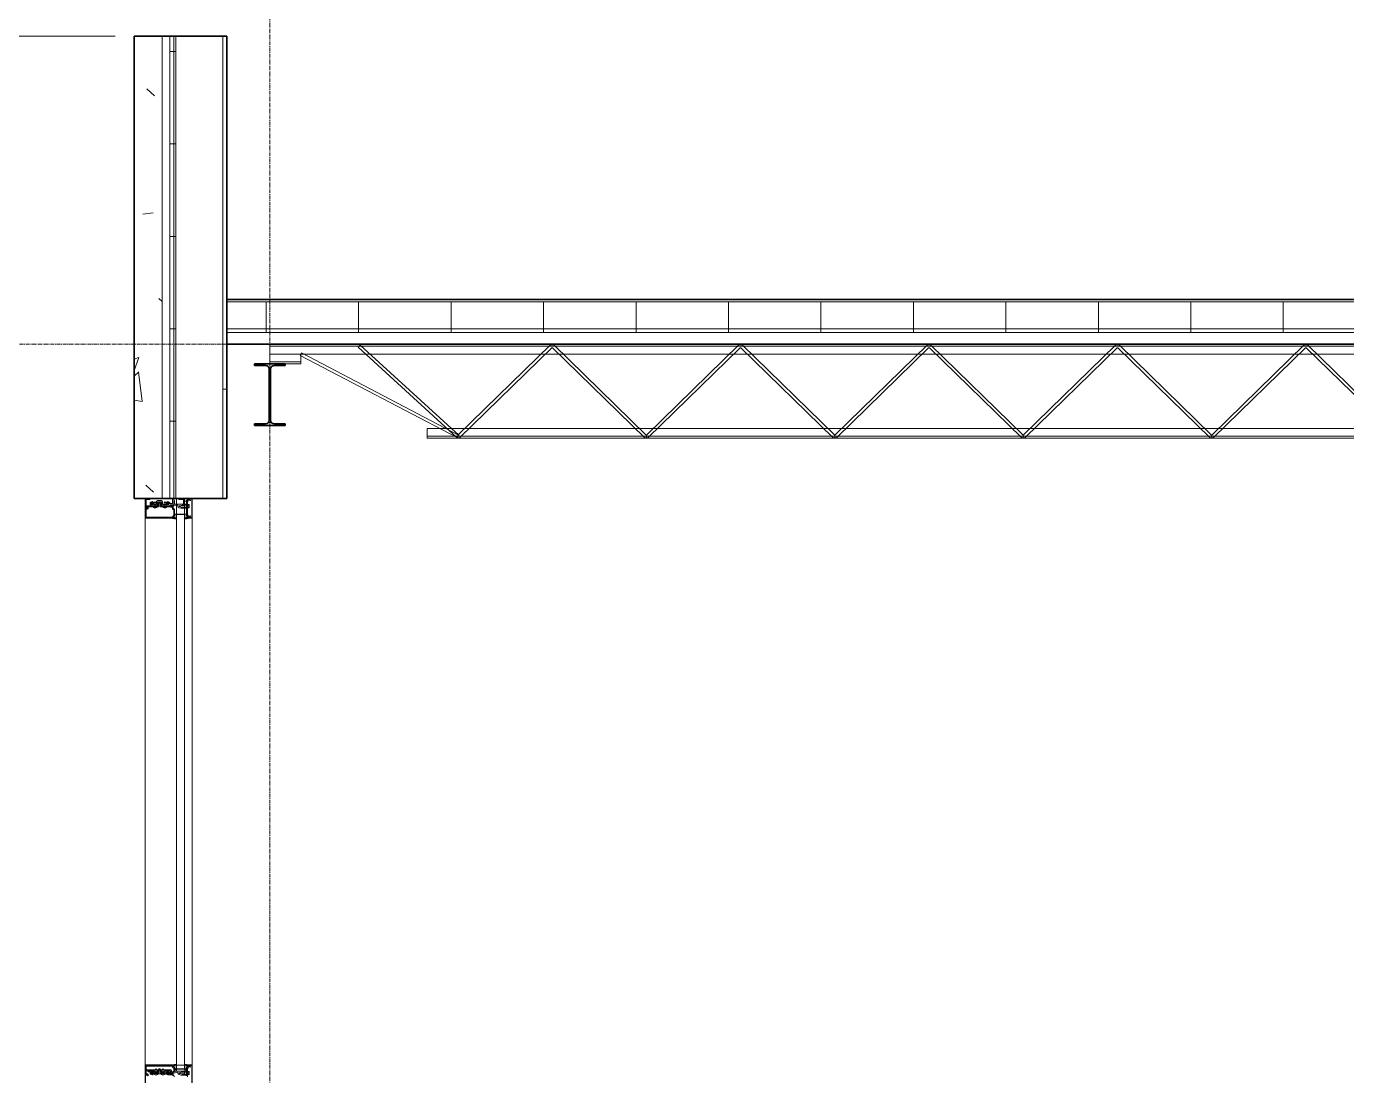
# Model space of a CAD drawing. Header units: millimetres. Extents: x -31954 to 493870, y 99509 to 604061.
# Drawn here: x 335640 to 339923, y 127745 to 131149 of the extents above; entities that cross this region are included whole.
import ezdxf

# ---------------------------------------------------------------- set-up
doc = ezdxf.new("R2010")
doc.units = ezdxf.units.MM
doc.header["$LTSCALE"] = 10
doc.linetypes.add('Center', pattern=[2, 1.25, -0.25, 0.25, -0.25])
for name, color, linetype, lineweight in [('A-ANNOTATIONS', 1, 'Continuous', 9), ('A-DETL-GENF', 3, 'Continuous', 9), ('A-FLOR-LEVL', 6, 'Continuous', 9), ('A-GLAZ', 6, 'Continuous', 9), ('A-GLAZ-CWMG', 3, 'Continuous', 9), ('A-HATCH', 9, 'Continuous', 0), ('A-ROOF', 4, 'Continuous', 9), ('A-ROOF-PATT', 8, 'Continuous', 35), ('A-WALL', 2, 'Continuous', 18), ('S-BEAM-STEEL-SECTION', 4, 'Continuous', 20), ('S-GRID', 6, 'Center', 9)]:
    doc.layers.add(name, color=color, linetype=linetype, lineweight=lineweight)

msp = doc.modelspace()

# ---------------------------------------------------------------- hatches: boundary and pattern name
at = {"layer": 'S-BEAM-STEEL-SECTION'}
h = msp.add_hatch(dxfattribs=at)
h.set_pattern_fill('FP_5', color=256, style=0, pattern_type=2)
h.set_pattern_definition([(45, (352317.82, 116967.97), (-247.4874, 247.4874), []), (45, (352317.82, 117342.97), (-247.4874, 247.4874), [])])
edge = h.paths.add_edge_path(flags=0)
edge.add_arc((336416.1, 129871.5), 11.8, 270, 360)
edge.add_line((336427.9, 129871.5), (336427.9, 130037.5))
edge.add_arc((336416.1, 130037.5), 11.8, 0, 90)
edge.add_line((336416.1, 130049.3), (336380, 130049.3))
edge.add_line((336380, 130049.3), (336380, 130054.5))
edge.add_line((336380, 130054.5), (336480, 130054.5))
edge.add_line((336480, 130054.5), (336480, 130049.3))
edge.add_line((336480, 130049.3), (336444, 130049.3))
edge.add_arc((336444, 130037.5), 11.8, 90, 180)
edge.add_line((336432.2, 130037.5), (336432.2, 129871.5))
edge.add_arc((336444, 129871.5), 11.8, 180, 270)
edge.add_line((336444, 129859.7), (336480, 129859.7))
edge.add_line((336480, 129859.7), (336480, 129854.5))
edge.add_line((336480, 129854.5), (336380, 129854.5))
edge.add_line((336380, 129854.5), (336380, 129859.7))
edge.add_line((336380, 129859.7), (336416.1, 129859.7))

# ---------------------------------------------------------------- linework, layer by layer
at = {"layer": 'A-ANNOTATIONS'}
msp.add_line((335927.5, 131118), (335140.7, 131118), dxfattribs=at)
at = {"layer": 'A-DETL-GENF'}
for p, q in [((336134.3, 129618), (336025.7, 129618)), ((336025.7, 129618), (336039.6, 129618)), ((336025.7, 129586.2), (336025.7, 129618)), ((336028.9, 129614.8), (336028.9, 129594.2)), ((336039.6, 129614.8), (336028.9, 129614.8)), ((336040.3, 129617.2), (336040.3, 129615.6)), ((336065.6, 129610.7), (336077.9, 129610.7)), ((336114, 129602.7), (336114, 129616.1)), ((336117.8, 129616.1), (336117.8, 129598.7)), ((336117.8, 129596.8), (336117.8, 129610.9)), ((336118.5, 129611.6), (336120.2, 129611.6)), ((336121, 129610.9), (336121, 129598.9)), ((336134.3, 129618), (336152.7, 129618)), ((336134.3, 129616.3), (336134.3, 129618)), ((336148, 129614.8), (336135.8, 129614.8)), ((336149.5, 129600.4), (336149.5, 129613.3)), ((336152.7, 129618), (336159.1, 129618)), ((336152.7, 129618), (336152.7, 129598.9)), ((336159.1, 129608.8), (336152.7, 129608.8)), ((336159.1, 129617.5), (336159.1, 129615.4)), ((336159.1, 129611.4), (336159.1, 129596.7)), ((336164.3, 129618), (336159.6, 129618)), ((336161.3, 129615.8), (336161.6, 129615.8)), ((336161.6, 129611), (336161.3, 129611)), ((336162.2, 129608.5), (336163.5, 129608.5)), ((336162.2, 129598.9), (336162.2, 129608.5)), ((336162.9, 129614.5), (336162.9, 129612.3)), ((336165.1, 129616.2), (336165.1, 129617.2)), ((336165.1, 129612.9), (336168.5, 129612.9)), ((336165.1, 129610), (336165.1, 129612.9)), ((336165.3, 129615.9), (336165.3, 129616.4)), ((336166.8, 129618), (336178.1, 129618)), ((336167.3, 129616.7), (336167.3, 129615.9)), ((336176.8, 129616.7), (336167.3, 129616.7)), ((336172.2, 129613.1), (336167.5, 129615.8)), ((336168.5, 129612.9), (336171.2, 129611.4)), ((336176.8, 129602.1), (336176.8, 129616.7)), ((336178.1, 129618), (336178.1, 129554.5)), ((336032.1, 129586.2), (336025.7, 129586.2)), ((336026, 129585.8), (336027.5, 129585.8)), ((336026, 129554.5), (336026, 129585.8)), ((336027.5, 129585.8), (336027.5, 129585.4)), ((336027.5, 129585.4), (336032.9, 129585.4)), ((336028.3, 129591), (336028.3, 129589.1)), ((336057.2, 129591), (336028.3, 129591)), ((336028.3, 129581.6), (336028.3, 129558.3)), ((336028.9, 129594.2), (336066.3, 129594.2)), ((336028.9, 129588.4), (336032.2, 129587.7)), ((336032.9, 129583.1), (336029.8, 129583.1)), ((336030.7, 129589.9), (336032.9, 129589.9)), ((336032.1, 129588.4), (336030.7, 129588.4)), ((336032.9, 129585.4), (336032.9, 129587.6)), ((336035.2, 129587.6), (336035.2, 129585.4)), ((336041.6, 129600.5), (336041.6, 129603.2)), ((336044.1, 129605.8), (336045.8, 129605.8)), ((336044.6, 129602.5), (336044.6, 129601.7)), ((336045.9, 129602.5), (336044.6, 129602.5)), ((336044.6, 129601.7), (336045.9, 129601.7)), ((336045.8, 129605.8), (336046.5, 129604.5)), ((336047.5, 129605.4), (336047.5, 129604.2)), ((336048.4, 129605.4), (336047.5, 129605.4)), ((336047.5, 129598.8), (336047.5, 129600)), ((336048.4, 129598.8), (336047.5, 129598.8)), ((336057.2, 129594.2), (336047.9, 129594.2)), ((336048.4, 129604.2), (336048.4, 129605.4)), ((336048.4, 129600), (336048.4, 129598.8)), ((336049.3, 129604.5), (336050, 129605.8)), ((336050, 129605.8), (336051.7, 129605.8)), ((336050, 129602.5), (336051.2, 129602.5)), ((336051.2, 129601.7), (336050, 129601.7)), ((336051.2, 129602.5), (336051.2, 129601.7)), ((336052.1, 129591), (336052.1, 129589.4)), ((336062.9, 129591), (336052.1, 129591)), ((336054.3, 129603.2), (336054.3, 129598)), ((336054.3, 129598), (336061.8, 129598)), ((336057.5, 129606.9), (336054.7, 129604.1)), ((336054.7, 129604.1), (336054.7, 129591)), ((336057.5, 129594.4), (336057.2, 129594.2)), ((336057.5, 129591.3), (336057.2, 129591)), ((336060.2, 129604.1), (336057.5, 129606.9)), ((336057.7, 129594.2), (336057.5, 129594.4)), ((336057.7, 129591), (336057.5, 129591.3)), ((336061.8, 129594.2), (336057.7, 129594.2)), ((336068.7, 129591), (336057.7, 129591)), ((336060.2, 129591), (336060.2, 129604.1)), ((336061.8, 129598), (336061.8, 129606.9)), ((336062.9, 129589.4), (336062.9, 129591)), ((336065.6, 129606.9), (336065.6, 129598)), ((336077.9, 129606.9), (336065.6, 129606.9)), ((336066.3, 129594.2), (336066.3, 129602)), ((336069.5, 129602), (336069.5, 129591.8)), ((336070.3, 129605.9), (336073.2, 129605.9)), ((336073.2, 129602.7), (336070.3, 129602.7)), ((336074, 129591.8), (336074, 129602)), ((336089, 129591), (336074.8, 129591)), ((336077.2, 129602), (336077.2, 129594.2)), ((336077.2, 129594.2), (336107.2, 129594.2)), ((336077.9, 129598), (336077.9, 129606.9)), ((336081.7, 129606.9), (336081.7, 129598)), ((336081.7, 129598), (336092.4, 129598)), ((336089, 129594.2), (336081.7, 129594.2)), ((336083.8, 129591), (336083.8, 129589.4)), ((336094.6, 129591), (336083.8, 129591)), ((336089.2, 129606.9), (336086.5, 129604.1)), ((336086.5, 129604.1), (336086.5, 129591)), ((336089.2, 129594.4), (336089, 129594.2)), ((336089.2, 129591.3), (336089, 129591)), ((336092, 129604.1), (336089.2, 129606.9)), ((336089.5, 129594.2), (336089.2, 129594.4)), ((336089.5, 129591), (336089.2, 129591.3)), ((336105.3, 129594.2), (336089.5, 129594.2)), ((336107.2, 129591), (336089.5, 129591)), ((336092, 129591), (336092, 129604.1)), ((336092.4, 129598), (336092.4, 129603.2)), ((336094.6, 129589.4), (336094.6, 129591)), ((336094.9, 129605.8), (336096.6, 129605.8)), ((336095.4, 129602.5), (336095.4, 129601.7)), ((336096.7, 129602.5), (336095.4, 129602.5)), ((336095.4, 129601.7), (336096.7, 129601.7)), ((336096.6, 129605.8), (336097.3, 129604.5)), ((336098.3, 129605.4), (336098.3, 129604.2)), ((336099.2, 129605.4), (336098.3, 129605.4)), ((336098.3, 129598.8), (336098.3, 129600)), ((336099.2, 129598.8), (336098.3, 129598.8)), ((336099.2, 129604.2), (336099.2, 129605.4)), ((336099.2, 129600), (336099.2, 129598.8)), ((336100.1, 129604.5), (336100.8, 129605.8)), ((336100.8, 129605.8), (336102.5, 129605.8)), ((336100.8, 129602.5), (336102, 129602.5)), ((336102, 129601.7), (336100.8, 129601.7)), ((336102, 129602.5), (336102, 129601.7)), ((336105.1, 129603.2), (336105.1, 129602.7)), ((336106.6, 129601.2), (336112.5, 129601.2)), ((336106.9, 129597.1), (336106.9, 129595.7)), ((336116.3, 129597.1), (336106.9, 129597.1)), ((336107.2, 129594.2), (336108.3, 129595.5)), ((336107.2, 129590.4), (336107.2, 129591)), ((336112.8, 129589.6), (336108, 129589.6)), ((336110.8, 129596.8), (336117.8, 129596.8)), ((336111, 129591.5), (336113, 129591.1)), ((336119.5, 129593.6), (336111.2, 129593.6)), ((336111.5, 129593.3), (336114.4, 129593.3)), ((336112.8, 129591.8), (336111.5, 129591.8)), ((336113.6, 129586), (336113.6, 129591)), ((336118.7, 129579.9), (336114.3, 129584.4)), ((336115.9, 129591.8), (336115.9, 129586)), ((336115.9, 129586), (336120.3, 129581.6)), ((336118.7, 129563.7), (336118.7, 129579.9)), ((336125, 129595.7), (336119.5, 129593.6)), ((336121, 129598.9), (336148, 129598.9)), ((336121, 129579.9), (336121, 129561)), ((336121, 129564), (336123.1, 129566.6)), ((336124.5, 129566.6), (336127.3, 129563.2)), ((336131.6, 129595.7), (336125, 129595.7)), ((336131.6, 129592.6), (336131.6, 129595.7)), ((336141.3, 129586.2), (336135.3, 129587.8)), ((336141.8, 129595.1), (336136.2, 129593.6)), ((336136.2, 129591.5), (336141.8, 129590)), ((336144.9, 129595.7), (336137.6, 129592.9)), ((336137.6, 129592.2), (336144.9, 129589.4)), ((336152.7, 129586.2), (336141.3, 129586.2)), ((336152.7, 129595.1), (336141.8, 129595.1)), ((336141.8, 129590), (336152.7, 129590)), ((336162.7, 129595.7), (336144.9, 129595.7)), ((336144.9, 129589.4), (336162.7, 129589.4)), ((336152.7, 129598.9), (336152.7, 129586.2)), ((336159.1, 129598.9), (336152.7, 129598.9)), ((336152.7, 129598.9), (336152.7, 129598.2)), ((336152.7, 129598.2), (336153.1, 129597.8)), ((336153.1, 129597.8), (336152.7, 129597.4)), ((336152.7, 129597.4), (336152.7, 129596.6)), ((336152.7, 129596.6), (336153.1, 129596.3)), ((336153.1, 129596.3), (336152.7, 129595.9)), ((336152.7, 129595.9), (336152.7, 129595.1)), ((336152.7, 129590), (336152.7, 129589.3)), ((336152.7, 129589.3), (336153.1, 129588.9)), ((336153.1, 129588.9), (336152.7, 129588.5)), ((336152.7, 129588.5), (336152.7, 129587.7)), ((336152.7, 129587.7), (336153.1, 129587.4)), ((336153.1, 129587.4), (336152.7, 129587)), ((336152.7, 129587), (336152.7, 129586.2)), ((336152.7, 129586.2), (336159.1, 129586.2)), ((336159.1, 129566.7), (336152.7, 129566.7)), ((336159.1, 129596.7), (336158.7, 129596.3)), ((336158.7, 129596.3), (336159.1, 129595.9)), ((336159.1, 129589.2), (336158.7, 129588.8)), ((336158.7, 129588.8), (336159.1, 129588.5)), ((336159.1, 129584), (336158.7, 129583.6)), ((336158.7, 129583.6), (336159.1, 129583.2)), ((336159.1, 129576.5), (336158.7, 129576.1)), ((336158.7, 129576.1), (336159.1, 129575.8)), ((336159.1, 129586.2), (336159.1, 129598.9)), ((336159.1, 129595.9), (336159.1, 129589.2)), ((336159.1, 129588.5), (336159.1, 129584)), ((336159.1, 129583.2), (336159.1, 129576.5)), ((336159.1, 129575.8), (336159.1, 129561)), ((336162.7, 129598.4), (336162.2, 129598.9)), ((336162.2, 129573.5), (336162.7, 129574)), ((336162.2, 129564), (336162.2, 129573.5)), ((336162.4, 129592.6), (336162.7, 129593)), ((336162.7, 129592.2), (336162.4, 129592.6)), ((336162.4, 129579.9), (336162.7, 129580.3)), ((336162.7, 129579.5), (336162.4, 129579.9)), ((336162.7, 129598.9), (336163.8, 129598.9)), ((336162.7, 129586.2), (336162.7, 129598.9)), ((336162.7, 129593), (336162.7, 129598.4)), ((336162.7, 129580.3), (336162.7, 129592.2)), ((336163.8, 129586.2), (336162.7, 129586.2)), ((336162.7, 129574), (336162.7, 129579.5)), ((336163.8, 129598.9), (336163.8, 129586.2)), ((336167.3, 129597.7), (336163.8, 129597.7)), ((336167.3, 129595.2), (336163.8, 129595.2)), ((336167.3, 129590), (336163.8, 129590)), ((336167.3, 129587.4), (336163.8, 129587.4)), ((336168.2, 129588.7), (336168.2, 129596.4)), ((336176.6, 129586.2), (336176.8, 129602.1)), ((336176.8, 129570.3), (336176.6, 129586.2)), ((336176.8, 129555.7), (336176.8, 129570.3)), ((336120.5, 129554.5), (336026, 129554.5)), ((336029.8, 129556.8), (336113.3, 129556.8)), ((336114.1, 129554), (336114.1, 129553.3)), ((336127.3, 129551), (336114.5, 129552.8)), ((336114.6, 129554.5), (336115.7, 129554.5)), ((336114.9, 129558.3), (336114.9, 129560.2)), ((336117.2, 129560.2), (336117.2, 129557.9)), ((336118.4, 129563.7), (336118.7, 129563.7)), ((336118.7, 129561.4), (336118.4, 129561.4)), ((336118.4, 129556.7), (336118.7, 129556.7)), ((336121, 129557.1), (336121, 129555)), ((336152.7, 129551.1), (336165.5, 129552.9)), ((336159.1, 129557.1), (336159.1, 129555)), ((336159.6, 129554.5), (336164.3, 129554.5)), ((336161.3, 129561.4), (336161.6, 129561.4)), ((336161.6, 129556.7), (336161.3, 129556.7)), ((336163.5, 129564), (336162.2, 129564)), ((336162.9, 129560.2), (336162.9, 129557.9)), ((336165.4, 129554.5), (336164.3, 129554.5)), ((336165.1, 129559.6), (336165.1, 129562.4)), ((336168.5, 129559.6), (336165.1, 129559.6)), ((336165.1, 129555.2), (336165.1, 129556.3)), ((336165.3, 129556), (336165.3, 129556.5)), ((336165.9, 129554), (336165.9, 129553.4)), ((336178.1, 129554.5), (336166.8, 129554.5)), ((336167.3, 129556.5), (336167.3, 129555.7)), ((336167.3, 129555.7), (336176.8, 129555.7)), ((336167.5, 129556.7), (336172.2, 129559.3)), ((336171.2, 129561.1), (336168.5, 129559.6)), ((336025.7, 127779.1), (336120.5, 127779.1)), ((336025.7, 127747.3), (336025.7, 127779.1)), ((336028.9, 127774.4), (336028.9, 127766.1)), ((336112.5, 127775.9), (336030.4, 127775.9)), ((336057.9, 127764.2), (336060.6, 127767)), ((336060.6, 127767), (336063.4, 127764.2)), ((336070.3, 127767), (336073.2, 127767)), ((336082.9, 127767), (336080.1, 127764.2)), ((336085.6, 127764.2), (336082.9, 127767)), ((336114, 127773.4), (336114, 127774.4)), ((336114.1, 127779.6), (336114.1, 127780.2)), ((336127.3, 127782.6), (336114.5, 127780.7)), ((336114.6, 127779.1), (336115.7, 127779.1)), ((336117.2, 127775.6), (336117.2, 127773.4)), ((336117.8, 127759.4), (336117.8, 127769)), ((336118.7, 127776.9), (336118.4, 127776.9)), ((336118.4, 127772.1), (336118.7, 127772.1)), ((336121, 127778.5), (336121, 127776.5)), ((336121, 127772.5), (336121, 127758.7)), ((336121, 127769.5), (336123.1, 127766.9)), ((336124.5, 127767), (336127.3, 127770.3)), ((336152.7, 127782.5), (336165.5, 127780.6)), ((336159.1, 127766.9), (336152.7, 127766.9)), ((336159.1, 127778.5), (336159.1, 127776.5)), ((336159.1, 127772.5), (336159.1, 127757.8)), ((336159.1, 127767.9), (336162.2, 127760)), ((336162.2, 127767.9), (336159.1, 127767.9)), ((336159.1, 127760), (336162.2, 127767.9)), ((336164.3, 127779.1), (336159.6, 127779.1)), ((336161.3, 127776.9), (336161.6, 127776.9)), ((336161.6, 127772.1), (336161.3, 127772.1)), ((336162.2, 127769.6), (336163.5, 127769.6)), ((336162.2, 127760), (336162.2, 127769.6)), ((336162.9, 127775.6), (336162.9, 127773.4)), ((336165.4, 127779.1), (336164.3, 127779.1)), ((336165.1, 127777.3), (336165.1, 127778.3)), ((336165.1, 127774), (336168.5, 127774)), ((336165.1, 127771.1), (336165.1, 127774)), ((336165.3, 127777), (336165.3, 127777.5)), ((336165.9, 127779.6), (336165.9, 127780.1)), ((336166.8, 127779.1), (336178.1, 127779.1)), ((336167.3, 127777.8), (336167.3, 127777)), ((336176.8, 127777.8), (336167.3, 127777.8)), ((336172.2, 127774.2), (336167.5, 127776.9)), ((336168.5, 127774), (336171.2, 127772.4)), ((336176.8, 127763.2), (336176.8, 127777.8)), ((336178.1, 127779.1), (336178.1, 127715.6)), ((336032.1, 127747.3), (336025.7, 127747.3)), ((336026, 127746.9), (336027.5, 127746.9)), ((336026, 127715.6), (336026, 127746.9)), ((336027.5, 127746.9), (336027.5, 127746.5)), ((336027.5, 127746.5), (336032.9, 127746.5)), ((336028.3, 127759.8), (336028.3, 127750.2)), ((336028.9, 127749.5), (336032.2, 127748.8)), ((336053.8, 127761.4), (336029.8, 127761.4)), ((336030.4, 127764.5), (336053.8, 127764.5)), ((336030.7, 127751), (336032.9, 127751)), ((336032.1, 127749.4), (336030.7, 127749.4)), ((336032.9, 127746.5), (336032.9, 127748.7)), ((336035.2, 127758.2), (336035.2, 127760.5)), ((336035.2, 127748.7), (336035.2, 127746.5)), ((336036, 127761.2), (336049.3, 127761.2)), ((336041.2, 127757.4), (336036, 127757.4)), ((336042, 127751.5), (336042, 127756.7)), ((336045.8, 127750), (336043.5, 127750)), ((336044.6, 127754.1), (336045.9, 127754.1)), ((336044.6, 127753.2), (336044.6, 127754.1)), ((336045.9, 127753.2), (336044.6, 127753.2)), ((336046.5, 127751.2), (336045.8, 127750)), ((336047.5, 127756.9), (336047.5, 127755.7)), ((336048.4, 127756.9), (336047.5, 127756.9)), ((336047.5, 127750.4), (336047.5, 127751.6)), ((336048.4, 127750.4), (336047.5, 127750.4)), ((336048.4, 127755.7), (336048.4, 127756.9)), ((336048.4, 127751.6), (336048.4, 127750.4)), ((336050, 127750), (336049.3, 127751.2)), ((336051.2, 127754.1), (336050, 127754.1)), ((336050, 127753.2), (336051.2, 127753.2)), ((336053.2, 127750), (336050, 127750)), ((336051.2, 127753.2), (336051.2, 127754.1)), ((336052.9, 127758.7), (336054.3, 127754.9)), ((336054.3, 127751.1), (336053.2, 127750)), ((336053.8, 127758.1), (336053.8, 127761.4)), ((336054.3, 127754.9), (336070, 127754.9)), ((336060.4, 127751.1), (336054.3, 127751.1)), ((336055.2, 127751.1), (336055.2, 127749.5)), ((336066, 127751.1), (336055.2, 127751.1)), ((336057, 127761.4), (336057, 127758.1)), ((336057, 127758.1), (336066.3, 127758.1)), ((336060.3, 127754.9), (336057, 127754.9)), ((336057.9, 127751.1), (336057.9, 127764.2)), ((336060.6, 127755.3), (336060.3, 127754.9)), ((336060.6, 127751.4), (336060.4, 127751.1)), ((336061, 127754.9), (336060.6, 127755.3)), ((336060.9, 127751.1), (336060.6, 127751.4)), ((336082.6, 127751.1), (336060.9, 127751.1)), ((336069, 127754.9), (336061, 127754.9)), ((336063.4, 127764.2), (336063.4, 127751.1)), ((336066, 127749.5), (336066, 127751.1)), ((336066.3, 127758.1), (336066.3, 127763.1)), ((336069.5, 127763.1), (336069.5, 127755.4)), ((336070, 127754.9), (336070, 127762)), ((336073.2, 127763.8), (336070.3, 127763.8)), ((336070.7, 127762.8), (336072.8, 127762.8)), ((336073.5, 127762), (336073.5, 127754.9)), ((336073.5, 127754.9), (336090.1, 127754.9)), ((336074, 127755.4), (336074, 127763.1)), ((336082.5, 127754.9), (336074.5, 127754.9)), ((336077.2, 127763.1), (336077.2, 127758.1)), ((336077.2, 127758.1), (336086.5, 127758.1)), ((336077.5, 127751.1), (336077.5, 127749.5)), ((336088.3, 127751.1), (336077.5, 127751.1)), ((336080.1, 127764.2), (336080.1, 127751.1)), ((336082.9, 127755.3), (336082.5, 127754.9)), ((336082.9, 127751.4), (336082.6, 127751.1)), ((336083.2, 127754.9), (336082.9, 127755.3)), ((336083.1, 127751.1), (336082.9, 127751.4)), ((336091.8, 127751.1), (336083.1, 127751.1)), ((336086.5, 127754.9), (336083.2, 127754.9)), ((336085.6, 127751.1), (336085.6, 127764.2)), ((336086.5, 127758.1), (336086.5, 127761.4)), ((336088.3, 127749.5), (336088.3, 127751.1)), ((336089.7, 127764.5), (336107.2, 127764.5)), ((336089.7, 127761.4), (336089.7, 127758.1)), ((336107.2, 127761.4), (336089.7, 127761.4)), ((336090.1, 127754.9), (336090.1, 127757.4)), ((336092.9, 127750), (336091.8, 127751.1)), ((336096.6, 127750), (336092.9, 127750)), ((336093.9, 127761.2), (336103.1, 127761.2)), ((336095.4, 127754.1), (336096.7, 127754.1)), ((336095.4, 127753.2), (336095.4, 127754.1)), ((336096.7, 127753.2), (336095.4, 127753.2)), ((336097.3, 127751.2), (336096.6, 127750)), ((336098.3, 127756.9), (336098.3, 127755.7)), ((336099.2, 127756.9), (336098.3, 127756.9)), ((336098.3, 127750.4), (336098.3, 127751.6)), ((336099.2, 127750.4), (336098.3, 127750.4)), ((336099.2, 127755.7), (336099.2, 127756.9)), ((336099.2, 127751.6), (336099.2, 127750.4)), ((336102.3, 127747.5), (336100.1, 127751.2)), ((336102, 127754.1), (336100.8, 127754.1)), ((336100.8, 127753.2), (336102, 127753.2)), ((336102, 127753.2), (336102, 127754.1)), ((336112, 127747.5), (336102.3, 127747.5)), ((336106.9, 127757.4), (336106.9, 127750.7)), ((336106.9, 127750.7), (336112, 127750.7)), ((336107.2, 127751.5), (336107.2, 127761.4)), ((336112.8, 127750.7), (336108, 127750.7)), ((336110.4, 127761.4), (336110.4, 127759.4)), ((336111, 127752.6), (336113, 127752.2)), ((336122.9, 127754.7), (336111.2, 127754.7)), ((336111.5, 127754.4), (336114.4, 127754.4)), ((336112.8, 127752.8), (336111.5, 127752.8)), ((336111.9, 127757.8), (336116.3, 127757.8)), ((336112.8, 127749.9), (336112.8, 127748.3)), ((336113.6, 127747.1), (336113.6, 127752.1)), ((336115.9, 127752.9), (336115.9, 127747.1)), ((336115.9, 127747.1), (336120.3, 127742.6)), ((336121.2, 127758.5), (336122.6, 127758.5)), ((336122.2, 127766.4), (336157.8, 127766.4)), ((336126.5, 127764.6), (336122.2, 127764.6)), ((336122.9, 127758.7), (336122.9, 127759.8)), ((336131.6, 127756.2), (336122.9, 127754.7)), ((336123.1, 127760), (336152.7, 127760)), ((336126.5, 127760), (336126.5, 127764.6)), ((336153.5, 127760), (336126.5, 127760)), ((336152.7, 127766.4), (336127.3, 127766.4)), ((336131.6, 127753.7), (336131.6, 127756.2)), ((336141.3, 127747.3), (336135.3, 127748.9)), ((336141.8, 127756.2), (336136.2, 127754.7)), ((336136.2, 127752.6), (336141.8, 127751.1)), ((336144.9, 127756.8), (336137.6, 127754)), ((336137.6, 127753.3), (336144.9, 127750.5)), ((336152.7, 127747.3), (336141.3, 127747.3)), ((336152.7, 127756.2), (336141.8, 127756.2)), ((336141.8, 127751.1), (336152.7, 127751.1)), ((336162.7, 127756.8), (336144.9, 127756.8)), ((336144.9, 127750.5), (336162.7, 127750.5)), ((336152.7, 127760), (336152.7, 127747.3)), ((336159.1, 127760), (336152.7, 127760)), ((336152.7, 127760), (336152.7, 127759.2)), ((336152.7, 127759.2), (336153.1, 127758.9)), ((336153.1, 127758.9), (336152.7, 127758.5)), ((336152.7, 127758.5), (336152.7, 127757.7)), ((336152.7, 127757.7), (336153.1, 127757.3)), ((336153.1, 127757.3), (336152.7, 127757)), ((336152.7, 127757), (336152.7, 127756.2)), ((336152.7, 127751.1), (336152.7, 127750.4)), ((336152.7, 127750.4), (336153.1, 127750)), ((336153.1, 127750), (336152.7, 127749.6)), ((336152.7, 127749.6), (336152.7, 127748.8)), ((336152.7, 127748.8), (336153.1, 127748.5)), ((336153.1, 127748.5), (336152.7, 127748.1)), ((336152.7, 127748.1), (336152.7, 127747.3)), ((336152.7, 127747.3), (336159.1, 127747.3)), ((336153.5, 127764.6), (336153.5, 127760)), ((336157.8, 127764.6), (336153.5, 127764.6)), ((336159.1, 127757.8), (336158.7, 127757.4)), ((336158.7, 127757.4), (336159.1, 127757)), ((336159.1, 127750.3), (336158.7, 127749.9)), ((336158.7, 127749.9), (336159.1, 127749.5)), ((336159.1, 127747.3), (336159.1, 127760)), ((336162.2, 127760), (336159.1, 127760)), ((336159.1, 127757), (336159.1, 127750.3)), ((336159.1, 127749.5), (336159.1, 127745.1)), ((336162.7, 127759.5), (336162.2, 127760)), ((336162.4, 127753.7), (336162.7, 127754)), ((336162.7, 127753.3), (336162.4, 127753.7)), ((336162.7, 127760), (336163.8, 127760)), ((336162.7, 127747.3), (336162.7, 127760)), ((336162.7, 127754), (336162.7, 127759.5)), ((336162.7, 127741.3), (336162.7, 127753.3)), ((336163.8, 127747.3), (336162.7, 127747.3)), ((336163.8, 127760), (336163.8, 127747.3)), ((336167.3, 127758.8), (336163.8, 127758.8)), ((336167.3, 127756.2), (336163.8, 127756.2)), ((336167.3, 127751.1), (336163.8, 127751.1)), ((336167.3, 127748.5), (336163.8, 127748.5)), ((336168.2, 127749.8), (336168.2, 127757.5)), ((336176.6, 127747.3), (336176.8, 127763.2)), ((336176.8, 127731.4), (336176.6, 127747.3))]:
    msp.add_line(p, q, dxfattribs=at)
for centre in [(336047.9, 129602.1), (336098.7, 129602.1), (336047.9, 127753.7), (336098.7, 127753.7)]:
    msp.add_circle(centre, 5.4, dxfattribs=at)
for centre, radius, start, end in [((336039.6, 129617.2), 0.762, 0, 90), ((336039.6, 129615.6), 0.762, 270, 0), ((336065.6, 129606.9), 3.81, 90, 180), ((336077.9, 129606.9), 3.81, 0, 90), ((336115.9, 129616.1), 1.9, 0, 180), ((336118.5, 129610.9), 0.762, 90, 180), ((336120.2, 129610.9), 0.762, 0, 90), ((336135.8, 129616.3), 1.52, 180, 270), ((336148, 129613.3), 1.52, 0, 90), ((336159.6, 129617.5), 0.508, 90, 180), ((336159.4, 129615.4), 0.381, 180, 315.1897), ((336159.4, 129611.4), 0.381, 44.8103, 180), ((336161.3, 129613.5), 2.29, 90, 135.1897), ((336161.3, 129613.3), 2.29, 224.8103, 270), ((336161.6, 129614.5), 1.27, 0, 90), ((336161.6, 129612.3), 1.27, 270, 0), ((336163.5, 129610), 1.52, 270, 0), ((336164.3, 129617.2), 0.762, 0, 90), ((336166.3, 129616.2), 1.27, 180, 341.3371), ((336166.8, 129616.4), 1.52, 90, 180), ((336166.3, 129615.9), 1.02, 180, 0), ((336171.7, 129612.2), 1.02, 240, 60), ((336029, 129589.1), 0.762, 180, 259), ((336029.8, 129581.6), 1.52, 90, 180), ((336030.7, 129589.1), 0.787, 90, 270), ((336032.1, 129587.6), 0.787, 0, 90), ((336032.1, 129587), 0.762, 270, 79), ((336032.9, 129587.6), 2.29, 0, 90), ((336032.9, 129585.4), 2.29, 270, 0), ((336044.1, 129603.2), 2.54, 90, 180), ((336047.9, 129600.5), 6.35, 180, 270), ((336047.9, 129602.1), 2.79, 120, 60), ((336045.9, 129604.2), 1.64, 269.9363, 0), ((336045.9, 129600), 1.64, 0, 90.0637), ((336050, 129604.2), 1.64, 180, 269.9363), ((336050, 129600), 1.64, 90.0637, 180), ((336051.7, 129603.2), 2.54, 0, 90), ((336052.7, 129589.4), 0.635, 180, 233.0333), ((336057.5, 129595.7), 8.55, 233.0477, 306.9523), ((336061.8, 129598), 3.81, 270, 0), ((336062.2, 129589.4), 0.635, 306.9667, 0.0002), ((336070.3, 129602), 3.94, 90, 180), ((336068.7, 129591.8), 0.762, 270, 0), ((336070.3, 129602), 0.762, 90, 180), ((336073.2, 129602), 3.94, 0, 90), ((336073.2, 129602), 0.762, 0, 90), ((336074.8, 129591.8), 0.762, 180, 270), ((336081.7, 129598), 3.81, 180, 270), ((336084.4, 129589.4), 0.635, 180, 233.0333), ((336089.2, 129595.7), 8.55, 233.0477, 306.9523), ((336094.9, 129603.2), 2.54, 90, 180), ((336094, 129589.4), 0.635, 306.9667, 0.0002), ((336098.7, 129602.1), 2.79, 120, 60), ((336096.7, 129604.2), 1.64, 269.9363, 0), ((336096.7, 129600), 1.64, 0, 90.0637), ((336100.8, 129604.2), 1.64, 180, 269.9363), ((336100.8, 129600), 1.64, 90.0637, 180), ((336102.5, 129603.2), 2.54, 0, 90), ((336106.6, 129602.7), 1.52, 180, 270), ((336105.3, 129595.7), 1.52, 270, 0), ((336108, 129590.4), 0.762, 180, 270), ((336110.8, 129593.6), 3.18, 90, 142), ((336111.2, 129592.5), 1.04, 90, 259), ((336111.5, 129592.5), 0.787, 90, 270), ((336112.5, 129602.7), 1.52, 270, 0), ((336112.8, 129591), 0.762, 0, 90), ((336112.8, 129590.4), 0.762, 270, 79), ((336115.9, 129586), 2.29, 180, 225), ((336114.4, 129591.8), 1.52, 0, 90), ((336116.3, 129598.7), 1.52, 270, 0), ((336118.7, 129579.9), 2.29, 0, 45), ((336123.8, 129566), 0.889, 40, 139.4311), ((336136.5, 129592.6), 4.9, 180, 255), ((336136.5, 129592.6), 1.09, 105, 255), ((336137.7, 129592.6), 0.381, 111, 249), ((336148, 129600.4), 1.52, 270, 0), ((336166.8, 129596.4), 1.38, 290.9148, 69.0862), ((336164, 129592.6), 4.19, 322.0142, 37.9858), ((336166.8, 129588.7), 1.38, 290.9139, 69.0852), ((336029.8, 129558.3), 1.52, 180, 270), ((336113.3, 129558.3), 1.52, 270, 0), ((336114.6, 129554), 0.508, 90, 180), ((336114.6, 129553.3), 0.508, 180, 261.7319), ((336118.4, 129560.2), 3.56, 90, 180), ((336118.4, 129560.2), 1.27, 90, 180), ((336118.4, 129557.9), 1.27, 180, 270), ((336118.7, 129559.1), 2.29, 44.8103, 90), ((336118.7, 129558.9), 2.29, 270, 315.1897), ((336120.6, 129561), 0.381, 224.8103, 0), ((336120.6, 129557.1), 0.381, 0, 135.1897), ((336120.5, 129555), 0.508, 270, 0), ((336159.4, 129561), 0.381, 180, 315.1897), ((336159.4, 129557.1), 0.381, 44.8103, 180), ((336159.6, 129555), 0.508, 180, 270), ((336161.3, 129559.1), 2.29, 90, 135.1897), ((336161.3, 129558.9), 2.29, 224.8103, 270), ((336161.6, 129560.2), 1.27, 0, 90), ((336161.6, 129557.9), 1.27, 270, 0), ((336163.5, 129562.4), 1.52, 0, 90), ((336164.3, 129555.2), 0.762, 270, 0), ((336166.3, 129556.3), 1.27, 18.6629, 180), ((336166.3, 129556.5), 1.02, 0, 180), ((336166.8, 129556), 1.52, 180, 270), ((336165.4, 129554), 0.508, 0, 90), ((336165.4, 129553.4), 0.508, 278.0669, 0), ((336171.7, 129560.2), 1.02, 300, 120), ((336030.4, 127774.4), 1.52, 90, 180), ((336070.3, 127763.1), 3.94, 90, 180), ((336073.2, 127763.1), 3.94, 0, 90), ((336112.5, 127774.4), 1.52, 0, 90), ((336118.4, 127773.4), 4.44, 180, 261.7868), ((336114.6, 127780.2), 0.508, 98.2681, 180), ((336114.6, 127779.6), 0.508, 180, 270), ((336118.4, 127775.6), 1.27, 90, 180), ((336118.4, 127773.4), 1.27, 180, 270), ((336118.7, 127774.6), 2.29, 44.8103, 90), ((336118.7, 127774.4), 2.29, 270, 315.1897), ((336120.6, 127776.5), 0.381, 224.8103, 0), ((336120.6, 127772.5), 0.381, 0, 135.1897), ((336120.5, 127778.5), 0.508, 0, 90), ((336123.8, 127767.5), 0.889, 220.5689, 320), ((336159.6, 127778.5), 0.508, 90, 180), ((336159.4, 127776.5), 0.381, 180, 315.1897), ((336159.4, 127772.5), 0.381, 44.8103, 180), ((336161.3, 127774.6), 2.29, 90, 135.1897), ((336161.3, 127774.4), 2.29, 224.8103, 270), ((336161.6, 127775.6), 1.27, 0, 90), ((336161.6, 127773.4), 1.27, 270, 0), ((336163.5, 127771.1), 1.52, 270, 0), ((336164.3, 127778.3), 0.762, 0, 90), ((336166.3, 127777.3), 1.27, 180, 341.3371), ((336166.8, 127777.5), 1.52, 90, 180), ((336166.3, 127777), 1.02, 180, 0), ((336165.4, 127779.6), 0.508, 270, 0), ((336165.4, 127780.1), 0.508, 0, 81.9331), ((336171.7, 127773.3), 1.02, 240, 60), ((336029.8, 127759.8), 1.52, 90, 180), ((336029, 127750.2), 0.762, 180, 259), ((336030.4, 127766.1), 1.52, 180, 270), ((336030.7, 127750.2), 0.787, 90, 270), ((336032.1, 127748.7), 0.787, 0, 90), ((336032.1, 127748.1), 0.762, 270, 79), ((336032.9, 127748.7), 2.29, 0, 90), ((336032.9, 127746.5), 2.29, 270, 0), ((336036, 127760.5), 0.762, 90, 180), ((336036, 127758.2), 0.762, 180, 270), ((336041.2, 127756.7), 0.762, 0, 90), ((336043.5, 127751.5), 1.52, 180, 270), ((336047.9, 127753.7), 2.79, 300, 240), ((336045.9, 127755.7), 1.64, 269.9363, 0), ((336045.9, 127751.6), 1.64, 0, 90.0637), ((336050, 127755.7), 1.64, 180, 269.9363), ((336050, 127751.6), 1.64, 90.0637, 180), ((336049.3, 127757.4), 3.81, 20, 90), ((336053.8, 127761.4), 3.17, 0, 90), ((336057, 127758.1), 3.17, 180, 270), ((336055.9, 127749.5), 0.635, 180, 233.0333), ((336060.6, 127755.8), 8.55, 233.0477, 306.9523), ((336065.4, 127749.5), 0.635, 306.9667, 0.0002), ((336069, 127755.4), 0.508, 270, 0), ((336070.3, 127763.1), 0.762, 90, 180), ((336070.7, 127762), 0.762, 90, 180), ((336072.8, 127762), 0.762, 0, 90), ((336073.2, 127763.1), 0.762, 0, 90), ((336074.5, 127755.4), 0.508, 180, 270), ((336078.1, 127749.5), 0.635, 180, 233.0333), ((336082.9, 127755.8), 8.55, 233.0477, 306.9523), ((336089.7, 127761.4), 3.17, 90, 180), ((336086.5, 127758.1), 3.17, 270, 0), ((336087.6, 127749.5), 0.635, 306.9667, 0.0002), ((336093.9, 127757.4), 3.81, 90, 180), ((336098.7, 127753.7), 2.79, 300, 240), ((336096.7, 127755.7), 1.64, 269.9363, 0), ((336096.7, 127751.6), 1.64, 0, 90.0637), ((336100.8, 127755.7), 1.64, 180, 269.9363), ((336100.8, 127751.6), 1.64, 89.9363, 180), ((336103.1, 127757.4), 3.81, 0, 90), ((336107.2, 127761.4), 3.17, 0, 90), ((336108, 127751.5), 0.762, 180, 270), ((336111.2, 127753.6), 1.04, 90, 259), ((336111.9, 127759.4), 1.52, 180, 270), ((336111.5, 127753.6), 0.787, 90, 270), ((336112, 127749.9), 0.762, 0, 90), ((336112, 127748.3), 0.762, 270, 0), ((336112.8, 127752.1), 0.762, 0, 90), ((336112.8, 127751.5), 0.762, 270, 79), ((336115.9, 127747.1), 2.29, 180, 225), ((336114.4, 127752.9), 1.52, 0, 90), ((336116.3, 127759.4), 1.52, 270, 0), ((336121.2, 127758.7), 0.254, 180, 270), ((336122.2, 127765.5), 0.889, 90, 270), ((336122.6, 127758.7), 0.254, 270, 0), ((336123.1, 127759.8), 0.254, 90, 180), ((336136.5, 127753.7), 4.9, 180, 255), ((336136.5, 127753.7), 1.09, 105, 255), ((336137.7, 127753.7), 0.381, 111, 249), ((336157.8, 127765.5), 0.889, 270, 90), ((336166.8, 127757.5), 1.38, 290.9148, 69.0862), ((336164, 127753.7), 4.19, 322.0142, 37.9858), ((336166.8, 127749.8), 1.38, 290.9139, 69.0852)]:
    msp.add_arc(centre, radius, start, end, dxfattribs=at)
at = {"layer": 'A-FLOR-LEVL', "linetype": 'Center'}
msp.add_line((331137.8, 130118), (369016.9, 130118), dxfattribs=at)
at = {"layer": 'A-GLAZ', "lineweight": 18}
for p, q in [((336127.3, 129567.2), (336127.3, 127766.4)), ((336152.7, 129567.2), (336127.3, 129567.2)), ((336152.7, 127766.4), (336152.7, 129567.2)), ((336127.3, 127766.4), (336152.7, 127766.4))]:
    msp.add_line(p, q, dxfattribs=at)
at = {"layer": 'A-GLAZ'}
for p, q in [((336127.3, 127766.4), (336127.3, 129567.2)), ((336127.3, 129567.2), (336127.3, 127766.4)), ((336152.7, 129567.2), (336127.3, 129567.2)), ((336152.7, 129567.2), (336127.3, 129567.2)), ((336127.3, 127766.4), (336127.3, 129567.2)), ((336152.7, 129567.2), (336127.3, 129567.2)), ((336152.7, 127766.4), (336152.7, 129567.2)), ((336152.7, 129567.2), (336152.7, 127766.4)), ((336152.7, 129567.2), (336152.7, 127766.4)), ((336127.3, 127766.4), (336152.7, 127766.4)), ((336152.7, 127766.4), (336127.3, 127766.4)), ((336152.7, 127766.4), (336127.3, 127766.4))]:
    msp.add_line(p, q, dxfattribs=at)
at = {"layer": 'A-GLAZ-CWMG'}
for p, q in [((336025.7, 129618), (336127.3, 129618)), ((336127.3, 129618), (336025.7, 129618)), ((336025.7, 127779.1), (336025.7, 129618)), ((336025.7, 129618), (336025.7, 127779.1)), ((336178.1, 129618), (336025.7, 129618)), ((336025.7, 129618), (336025.7, 129554.5)), ((336025.7, 129554.5), (336025.7, 129618)), ((336025.7, 129618), (336178.1, 129618)), ((336178.1, 129618), (336025.7, 129618)), ((336025.7, 129618), (336025.7, 129554.5)), ((336127.3, 129618), (336152.7, 129618)), ((336152.7, 129618), (336127.3, 129618)), ((336127.3, 129618), (336127.3, 127779.1)), ((336127.3, 129618), (336127.3, 127779.1)), ((336127.3, 129618), (336127.3, 127779.1)), ((336127.3, 129618), (336127.3, 127779.1)), ((336152.7, 129618), (336178.1, 129618)), ((336178.1, 129618), (336152.7, 129618)), ((336152.7, 129618), (336152.7, 127779.1)), ((336152.7, 129618), (336152.7, 127779.1)), ((336152.7, 129618), (336152.7, 127779.1)), ((336152.7, 129618), (336152.7, 127779.1)), ((336178.1, 129618), (336178.1, 127779.1)), ((336178.1, 129618), (336178.1, 127779.1)), ((336178.1, 129554.5), (336178.1, 129618)), ((336178.1, 129618), (336178.1, 129554.5)), ((336178.1, 129554.5), (336178.1, 129618)), ((336127.3, 129554.5), (336127.3, 129567.2)), ((336127.3, 129567.2), (336152.7, 129567.2)), ((336152.7, 129567.2), (336127.3, 129567.2)), ((336127.3, 129567.2), (336127.3, 129554.5)), ((336127.3, 129554.5), (336127.3, 129567.2)), ((336127.3, 129567.2), (336152.7, 129567.2)), ((336152.7, 129567.2), (336152.7, 129554.5)), ((336152.7, 129554.5), (336152.7, 129567.2)), ((336152.7, 129567.2), (336152.7, 129554.5)), ((336025.7, 129554.5), (336127.3, 129554.5)), ((336127.3, 129554.5), (336025.7, 129554.5)), ((336025.7, 129554.5), (336127.3, 129554.5)), ((336152.7, 129554.5), (336178.1, 129554.5)), ((336178.1, 129554.5), (336152.7, 129554.5)), ((336152.7, 129554.5), (336178.1, 129554.5)), ((336025.7, 127779.1), (336127.3, 127779.1)), ((336127.3, 127779.1), (336025.7, 127779.1)), ((336127.3, 127779.1), (336152.7, 127779.1)), ((336152.7, 127779.1), (336127.3, 127779.1)), ((336152.7, 127779.1), (336178.1, 127779.1)), ((336178.1, 127779.1), (336152.7, 127779.1))]:
    msp.add_line(p, q, dxfattribs=at)
at = {"layer": 'A-GLAZ-CWMG', "lineweight": 25}
for p, q in [((336178.1, 129618), (336025.7, 129618)), ((336025.7, 129618), (336025.7, 129554.5)), ((336178.1, 129554.5), (336178.1, 129618)), ((336127.3, 129554.5), (336127.3, 129567.2)), ((336127.3, 129567.2), (336152.7, 129567.2)), ((336152.7, 129567.2), (336152.7, 129554.5)), ((336025.7, 129554.5), (336127.3, 129554.5)), ((336152.7, 129554.5), (336178.1, 129554.5)), ((336025.7, 127779.1), (336025.7, 127715.6)), ((336127.3, 127779.1), (336025.7, 127779.1)), ((336127.3, 127766.4), (336127.3, 127779.1)), ((336178.1, 127779.1), (336152.7, 127779.1)), ((336152.7, 127779.1), (336152.7, 127766.4)), ((336178.1, 127715.6), (336178.1, 127779.1)), ((336152.7, 127766.4), (336127.3, 127766.4))]:
    msp.add_line(p, q, dxfattribs=at)
at = {"layer": 'A-HATCH', "lineweight": 9}
for p, q in [((336117.8, 129618), (336117.8, 131118)), ((336105, 131068), (336125, 131068)), ((336030.6, 130947.1), (336055.4, 130924.4)), ((336105, 130768), (336125, 130768)), ((336018.2, 130540.1), (336051.4, 130544.4)), ((336105, 130468), (336125, 130468)), ((336069.6, 130266.7), (336080, 130257.2)), ((336105, 130168), (336125, 130168)), ((335990, 130032.5), (336004.3, 130075)), ((335990, 130069.5), (336004.2, 130074.9)), ((335990, 130014), (336004.3, 130028.9)), ((336015.4, 129932.2), (336004.1, 130028.7)), ((336277, 129972.8), (336290, 129972.8)), ((335990, 129936.4), (336015.5, 129932.4)), ((336105, 129868), (336125, 129868)), ((336079.1, 129749.7), (336080, 129749.1)), ((336027.6, 129660.5), (336052.4, 129637.9))]:
    msp.add_line(p, q, dxfattribs=at)
at = {"layer": 'A-ROOF', "lineweight": 35}
for p, q in [((363635, 130263), (336290, 130263)), ((336290, 130118), (363635, 130118))]:
    msp.add_line(p, q, dxfattribs=at)
at = {"layer": 'A-ROOF'}
for p, q in [((336290, 130256), (363635, 130256)), ((336290, 130156), (363635, 130156))]:
    msp.add_line(p, q, dxfattribs=at)
at = {"layer": 'A-ROOF-PATT', "lineweight": 9}
for p, q in [((336417.8, 130156), (336417.8, 130256)), ((336717.8, 130156), (336717.8, 130256)), ((337017.8, 130156), (337017.8, 130256)), ((337317.8, 130156), (337317.8, 130256)), ((337617.8, 130156), (337617.8, 130256)), ((337917.8, 130156), (337917.8, 130256)), ((338217.8, 130156), (338217.8, 130256)), ((338517.8, 130156), (338517.8, 130256)), ((338817.8, 130156), (338817.8, 130256)), ((339117.8, 130156), (339117.8, 130256)), ((339417.8, 130156), (339417.8, 130256)), ((339717.8, 130156), (339717.8, 130256)), ((336290, 130168), (363635, 130168))]:
    msp.add_line(p, q, dxfattribs=at)
at = {"layer": 'A-WALL', "lineweight": 35}
for p, q in [((335990, 131118), (335990, 129618)), ((336290, 131118), (335990, 131118)), ((336290, 129618), (336290, 131118)), ((335990, 129618), (336290, 129618))]:
    msp.add_line(p, q, dxfattribs=at)
at = {"layer": 'A-WALL'}
for p, q in [((336080, 131118), (336080, 129618)), ((336105, 131118), (336105, 129618)), ((336125, 131118), (336125, 129618)), ((336277, 131118), (336277, 129618))]:
    msp.add_line(p, q, dxfattribs=at)
at = {"layer": 'S-BEAM-STEEL-SECTION'}
for p, q in [((336430, 130118), (336430, 130086)), ((336430, 130111.5), (336430, 130118)), ((336430, 130118), (336430, 130111.5)), ((336430, 130086), (336430, 130118)), ((336430, 130118), (344375, 130118)), ((344375, 130118), (336430, 130118)), ((336430, 130118), (344375, 130118)), ((344375, 130118), (336430, 130118)), ((336430, 130086), (336430, 130111.5)), ((336430, 130111.5), (336430, 130086)), ((344375, 130111.5), (336430, 130111.5)), ((344375, 130111.5), (336430, 130111.5)), ((344375, 130111.5), (336430, 130111.5)), ((344375, 130111.5), (336430, 130111.5)), ((344375, 130086), (336430, 130086)), ((344375, 130086), (336430, 130086)), ((344375, 130086), (336430, 130086)), ((344375, 130086), (336430, 130086)), ((336430, 130061), (336430, 130086)), ((336430, 130086), (336430, 130054.5)), ((336430, 130054.5), (336430, 130086)), ((336430, 130086), (336430, 130061)), ((336530, 130086), (336430, 130086)), ((336530, 130086), (336430, 130086)), ((336530, 130086), (336430, 130086)), ((336530, 130086), (336430, 130086)), ((336527.8, 130081.8), (336532.2, 130090.2)), ((336532.2, 130090.2), (336527.8, 130081.8)), ((336527.8, 130081.8), (337037.8, 129815.1)), ((337037.8, 129815.1), (336527.8, 130081.8)), ((336530, 130054.5), (336530, 130086)), ((336530, 130086), (336530, 130061)), ((336530, 130061), (336530, 130086)), ((336530, 130086), (336530, 130054.5)), ((337042.2, 129823.5), (336532.2, 130090.2)), ((337042.2, 129823.5), (336532.2, 130090.2)), ((336716.6, 130108.1), (336723, 130115.1)), ((336723, 130115.1), (336716.6, 130108.1)), ((336716.6, 130108.1), (337036.8, 129815.8)), ((337036.8, 129815.8), (336716.6, 130108.1)), ((337043.2, 129822.8), (336723, 130115.1)), ((337043.2, 129822.8), (336723, 130115.1)), ((337340.6, 130116.4), (337041.3, 129824.1)), ((337041.3, 129824.1), (337340.6, 130116.4)), ((337344.5, 130106.9), (337045.1, 129814.6)), ((337045.1, 129814.6), (337344.5, 130106.9)), ((337350.8, 130116.4), (337340.6, 130116.4)), ((337340.6, 130116.4), (337350.8, 130116.4)), ((337346.9, 130106.9), (337344.5, 130106.9)), ((337344.5, 130106.9), (337346.9, 130106.9)), ((337646.3, 129814.6), (337346.9, 130106.9)), ((337346.9, 130106.9), (337646.3, 129814.6)), ((337650.1, 129824.1), (337350.8, 130116.4)), ((337350.8, 130116.4), (337650.1, 129824.1)), ((337951.9, 130116.4), (337652.6, 129824.1)), ((337652.6, 129824.1), (337951.9, 130116.4)), ((337955.8, 130106.9), (337656.5, 129814.6)), ((337656.5, 129814.6), (337955.8, 130106.9)), ((337962.2, 130116.4), (337951.9, 130116.4)), ((337951.9, 130116.4), (337962.2, 130116.4)), ((337958.3, 130106.9), (337955.8, 130106.9)), ((337955.8, 130106.9), (337958.3, 130106.9)), ((338257.6, 129814.6), (337958.3, 130106.9)), ((337958.3, 130106.9), (338257.6, 129814.6)), ((338261.5, 129824.1), (337962.2, 130116.4)), ((337962.2, 130116.4), (338261.5, 129824.1)), ((338563.3, 130116.4), (338264, 129824.1)), ((338264, 129824.1), (338563.3, 130116.4)), ((338567.2, 130106.9), (338267.8, 129814.6)), ((338267.8, 129814.6), (338567.2, 130106.9)), ((338573.5, 130116.4), (338563.3, 130116.4)), ((338563.3, 130116.4), (338573.5, 130116.4)), ((338569.7, 130106.9), (338567.2, 130106.9)), ((338567.2, 130106.9), (338569.7, 130106.9)), ((338869, 129814.6), (338569.7, 130106.9)), ((338569.7, 130106.9), (338869, 129814.6)), ((338872.9, 129824.1), (338573.5, 130116.4)), ((338573.5, 130116.4), (338872.9, 129824.1)), ((339174.7, 130116.4), (338875.3, 129824.1)), ((338875.3, 129824.1), (339174.7, 130116.4)), ((339178.5, 130106.9), (338879.2, 129814.6)), ((338879.2, 129814.6), (339178.5, 130106.9)), ((339184.9, 130116.4), (339174.7, 130116.4)), ((339174.7, 130116.4), (339184.9, 130116.4)), ((339181, 130106.9), (339178.5, 130106.9)), ((339178.5, 130106.9), (339181, 130106.9)), ((339480.4, 129814.6), (339181, 130106.9)), ((339181, 130106.9), (339480.4, 129814.6)), ((339484.2, 129824.1), (339184.9, 130116.4)), ((339184.9, 130116.4), (339484.2, 129824.1)), ((339786, 130116.4), (339486.7, 129824.1)), ((339486.7, 129824.1), (339786, 130116.4)), ((339789.9, 130106.9), (339490.6, 129814.6)), ((339490.6, 129814.6), (339789.9, 130106.9)), ((339796.3, 130116.4), (339786, 130116.4)), ((339786, 130116.4), (339796.3, 130116.4)), ((339792.4, 130106.9), (339789.9, 130106.9)), ((339789.9, 130106.9), (339792.4, 130106.9)), ((340091.7, 129814.6), (339792.4, 130106.9)), ((339792.4, 130106.9), (340091.7, 129814.6)), ((340095.6, 129824.1), (339796.3, 130116.4)), ((339796.3, 130116.4), (340095.6, 129824.1)), ((336430, 130054.5), (336430, 130061)), ((336430, 130061), (336430, 130054.5)), ((336530, 130061), (336430, 130061)), ((336530, 130061), (336430, 130061)), ((336530, 130061), (336430, 130061)), ((336530, 130061), (336430, 130061)), ((336430, 130054.5), (336530, 130054.5)), ((336530, 130054.5), (336430, 130054.5)), ((336430, 130054.5), (336530, 130054.5)), ((336530, 130054.5), (336430, 130054.5)), ((336530, 130061), (336530, 130054.5)), ((336530, 130054.5), (336530, 130061)), ((336940, 129819.5), (336940, 129845)), ((336940, 129845), (336940, 129813)), ((336940, 129813), (336940, 129845)), ((336940, 129845), (336940, 129819.5)), ((343865, 129845), (336940, 129845)), ((343865, 129845), (336940, 129845)), ((343865, 129845), (336940, 129845)), ((343865, 129845), (336940, 129845)), ((337036.8, 129815.8), (337043.2, 129822.8)), ((337043.2, 129822.8), (337036.8, 129815.8)), ((337037.8, 129815.1), (337042.2, 129823.5)), ((337042.2, 129823.5), (337037.8, 129815.1)), ((337041.3, 129824.1), (337040, 129824.1)), ((337040, 129814.6), (337040, 129824.1)), ((337040, 129824.1), (337040, 129814.6)), ((337040, 129824.1), (337041.3, 129824.1)), ((337651.4, 129824.1), (337650.1, 129824.1)), ((337650.1, 129824.1), (337651.4, 129824.1)), ((337652.6, 129824.1), (337651.4, 129824.1)), ((337651.4, 129814.6), (337651.4, 129824.1)), ((337651.4, 129824.1), (337651.4, 129814.6)), ((337651.4, 129824.1), (337652.6, 129824.1)), ((337651.4, 129824.1), (337651.4, 129814.6)), ((337651.4, 129814.6), (337651.4, 129824.1)), ((338262.7, 129824.1), (338261.5, 129824.1)), ((338261.5, 129824.1), (338262.7, 129824.1)), ((338262.7, 129824.1), (338262.7, 129814.6)), ((338262.7, 129814.6), (338262.7, 129824.1)), ((338264, 129824.1), (338262.7, 129824.1)), ((338262.7, 129814.6), (338262.7, 129824.1)), ((338262.7, 129824.1), (338262.7, 129814.6)), ((338262.7, 129824.1), (338264, 129824.1)), ((338874.1, 129824.1), (338872.9, 129824.1)), ((338872.9, 129824.1), (338874.1, 129824.1)), ((338874.1, 129824.1), (338874.1, 129814.6)), ((338874.1, 129814.6), (338874.1, 129824.1)), ((338875.3, 129824.1), (338874.1, 129824.1)), ((338874.1, 129814.6), (338874.1, 129824.1)), ((338874.1, 129824.1), (338874.1, 129814.6)), ((338874.1, 129824.1), (338875.3, 129824.1)), ((339485.5, 129824.1), (339484.2, 129824.1)), ((339484.2, 129824.1), (339485.5, 129824.1)), ((339485.5, 129824.1), (339485.5, 129814.6)), ((339485.5, 129814.6), (339485.5, 129824.1)), ((339486.7, 129824.1), (339485.5, 129824.1)), ((339485.5, 129814.6), (339485.5, 129824.1)), ((339485.5, 129824.1), (339485.5, 129814.6)), ((339485.5, 129824.1), (339486.7, 129824.1)), ((336940, 129813), (336940, 129819.5)), ((336940, 129819.5), (336940, 129813)), ((343865, 129819.5), (336940, 129819.5)), ((343865, 129819.5), (336940, 129819.5)), ((343865, 129819.5), (336940, 129819.5)), ((343865, 129819.5), (336940, 129819.5)), ((336940, 129813), (343865, 129813)), ((343865, 129813), (336940, 129813)), ((336940, 129813), (343865, 129813)), ((343865, 129813), (336940, 129813)), ((337045.1, 129814.6), (337040, 129814.6)), ((337040, 129814.6), (337045.1, 129814.6)), ((337646.3, 129814.6), (337651.4, 129814.6)), ((337646.3, 129814.6), (337651.4, 129814.6)), ((337656.5, 129814.6), (337651.4, 129814.6)), ((337651.4, 129814.6), (337656.5, 129814.6)), ((338257.6, 129814.6), (338262.7, 129814.6)), ((338257.6, 129814.6), (338262.7, 129814.6)), ((338267.8, 129814.6), (338262.7, 129814.6)), ((338262.7, 129814.6), (338267.8, 129814.6)), ((338869, 129814.6), (338874.1, 129814.6)), ((338869, 129814.6), (338874.1, 129814.6)), ((338879.2, 129814.6), (338874.1, 129814.6)), ((338874.1, 129814.6), (338879.2, 129814.6)), ((339480.4, 129814.6), (339485.5, 129814.6)), ((339480.4, 129814.6), (339485.5, 129814.6)), ((339490.6, 129814.6), (339485.5, 129814.6)), ((339485.5, 129814.6), (339490.6, 129814.6))]:
    msp.add_line(p, q, dxfattribs=at)
at = {"layer": 'S-BEAM-STEEL-SECTION', "lineweight": 35}
for p, q in [((336480, 130054.5), (336380, 130054.5)), ((336380, 130054.5), (336380, 130049.3)), ((336380, 130049.3), (336416.1, 130049.3)), ((336427.9, 130037.5), (336427.9, 129871.5)), ((336432.2, 129871.5), (336432.2, 130037.5)), ((336444, 130049.3), (336480, 130049.3)), ((336480, 130049.3), (336480, 130054.5)), ((336416.1, 129859.7), (336380, 129859.7)), ((336380, 129859.7), (336380, 129854.5)), ((336380, 129854.5), (336480, 129854.5)), ((336480, 129859.7), (336444, 129859.7)), ((336480, 129854.5), (336480, 129859.7))]:
    msp.add_line(p, q, dxfattribs=at)
for centre, start, end in [((336416.1, 130037.5), 0, 90), ((336444, 130037.5), 90, 180), ((336416.1, 129871.5), 270, 0), ((336444, 129871.5), 180, 270)]:
    msp.add_arc(centre, 11.8, start, end, dxfattribs=at)
at = {"layer": 'S-GRID'}
msp.add_line((336430, 118568), (336430, 137118), dxfattribs=at)

doc.saveas('drawing.dxf')
